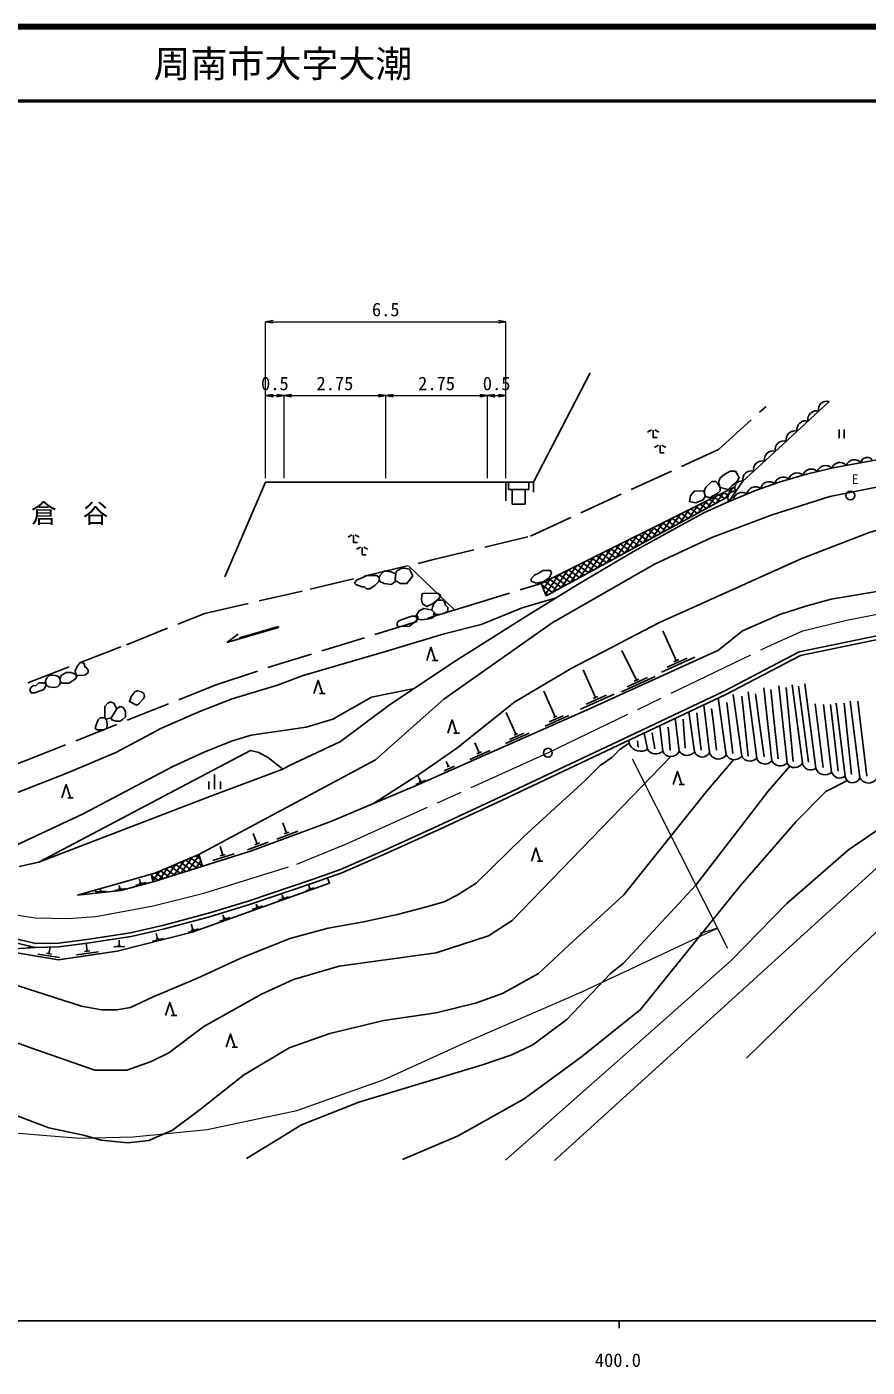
# Model space of a CAD drawing. Units: millimetres at full size, sheet at 1:1000, with parts at other scales. Extents: x 40000 to 680000, y 20000 to 380000.
# Drawn here: x 387870 to 501572, y 198715 to 380000 of the extents above; entities that cross this region are included whole.
import ezdxf
from ezdxf.enums import TextEntityAlignment as Align

# ---------------------------------------------------------------- set-up
doc = ezdxf.new("R2010")
doc.units = ezdxf.units.MM
doc.header["$LTSCALE"] = 1000
doc.linetypes.add('CHAIN', pattern=[18.5, 12, -1.5, 3.5, -1.5])
doc.linetypes.add('DASHED', pattern=[7.5, 6, -1.5])
for name, color, linetype, lineweight in [('M-BGD', 7, 'Continuous', 25), ('M-BMK', 2, 'CHAIN', 13), ('M-BMK-SRVR', 3, 'Continuous', 25), ('M-STR-HTXT', 7, 'Continuous', 13), ('M-TTL', 2, 'Continuous', 140), ('M-TTL-BAND', 7, 'Continuous', 25), ('M-TTL-LINE', 7, 'Continuous', 50)]:
    doc.layers.add(name, color=color, linetype=linetype, lineweight=lineweight)
doc.layers.add('M-BMK-HTXT', color=7, linetype='Continuous')
doc.layers.add('M-TTL-TXT', color=7, linetype='Continuous')
doc.styles.add('ＭＳ ゴシック', font='')
doc.styles.get('ＭＳ ゴシック').set_extended_font_data('MS Gothic')

# ---------------------------------------------------------------- blocks, each defined once
blk = doc.blocks.new('open_arrow')
at = {"color": 0, "linetype": 'Continuous', "lineweight": -2}
blk.add_lwpolyline([(7.5, 1.25), (0, 0), (7.5, -1.25)], dxfattribs=at)

msp = doc.modelspace()

# ---------------------------------------------------------------- hatches: boundary and pattern name
at = {"layer": 'M-BGD'}
msp.add_hatch(color=256, dxfattribs=at).paths.add_polyline_path([(416656, 297379), (419676, 298256), (421903, 298903), (421945, 298759), (419800, 298136)])

# ---------------------------------------------------------------- linework, layer by layer
for p, q in [((492657, 325828), (496429, 329301)), ((471861, 325187), (472386, 325490)), ((473361, 325187), (472836, 325490)), ((497770, 325544), (497770, 324370)), ((498470, 325544), (498470, 324370)), ((472813, 323113), (473338, 323416)), ((474313, 323113), (473788, 323416)), ((452662, 318433), (452662, 315879)), ((453037, 318433), (453037, 317433)), ((453037, 317433), (455787, 317433)), ((453537, 317433), (453537, 315433)), ((455287, 317433), (455287, 315433)), ((455787, 318433), (455787, 317433)), ((456412, 318433), (456412, 317083)), ((457454, 304728), (483656, 317772)), ((483335, 317613), (482380, 316249)), ((483180, 317077), (482798, 317345)), ((483664, 317501), (483434, 317662)), ((458141, 303031), (482720, 316434)), ((479822, 315863), (478677, 314229)), ((479820, 314852), (478976, 315443)), ((480432, 315186), (479613, 315760)), ((480993, 316446), (479912, 314902)), ((481045, 315520), (480250, 316077)), ((481657, 315854), (480887, 316394)), ((482164, 317030), (481146, 315575)), ((482270, 316188), (481524, 316711)), ((482766, 316604), (482161, 317028)), ((453537, 315433), (455287, 315433)), ((476308, 314114), (474975, 312210)), ((476757, 313182), (475792, 313857)), ((477479, 314697), (476209, 312883)), ((477369, 313516), (476429, 314174)), ((477982, 313850), (477066, 314491)), ((478650, 315280), (477443, 313556)), ((478594, 314184), (477703, 314809)), ((479207, 314518), (478339, 315126)), ((472794, 312365), (471272, 310191)), ((473081, 311178), (471971, 311955)), ((473965, 312948), (472506, 310864)), ((473694, 311512), (472608, 312272)), ((474306, 311846), (473245, 312589)), ((475137, 313531), (473740, 311537)), ((474919, 312180), (473881, 312906)), ((475531, 312514), (474518, 313223)), ((476144, 312848), (475155, 313540)), ((431328, 310988), (431853, 311291)), ((432828, 310988), (432303, 311291)), ((468109, 310033), (466335, 307499)), ((469280, 310616), (467569, 308172)), ((469405, 309173), (468150, 310053)), ((470018, 309508), (468786, 310370)), ((470451, 311199), (468804, 308845)), ((470631, 309842), (469423, 310687)), ((471623, 311782), (470038, 309518)), ((471243, 310176), (470060, 311004)), ((471856, 310510), (470697, 311321)), ((472468, 310844), (471334, 311638)), ((432494, 309340), (433019, 309643)), ((433994, 309340), (433469, 309643)), ((464595, 308283), (462632, 305480)), ((465766, 308867), (463867, 306153)), ((466342, 307503), (464965, 308468)), ((466938, 309450), (465101, 306826)), ((466955, 307837), (465602, 308785)), ((467568, 308171), (466239, 309102)), ((468180, 308505), (466876, 309419)), ((468793, 308839), (467513, 309736)), ((445756, 301126), (439503, 307119)), ((461081, 306534), (458930, 303461)), ((462253, 307117), (460164, 304134)), ((462667, 305499), (461144, 306565)), ((463424, 307700), (461398, 304807)), ((463280, 305833), (461781, 306882)), ((463892, 306167), (462418, 307199)), ((464505, 306501), (463055, 307517)), ((465117, 306835), (463691, 307834)), ((465730, 307169), (464328, 308151)), ((457454, 304728), (458141, 303031)), ((457568, 304785), (457481, 304662)), ((458739, 305368), (457761, 303971)), ((459604, 303829), (457960, 304980)), ((459910, 305951), (458040, 303280)), ((460217, 304163), (458597, 305297)), ((460829, 304497), (459233, 305614)), ((461442, 304831), (459870, 305931)), ((462054, 305165), (460507, 306248)), ((458991, 303495), (457543, 304509)), ((458379, 303161), (457974, 303444)), ((421945, 298759), (414955, 296730)), ((414955, 296730), (416463, 297836)), ((421903, 298903), (416656, 297379)), ((421945, 298759), (421903, 298903)), ((475747, 294276), (473904, 298327)), ((470353, 291631), (468376, 295656)), ((442759, 294302), (443511, 294302)), ((473720, 292694), (478271, 294765)), ((474506, 293381), (477236, 294624)), ((475428, 294131), (476065, 294420)), ((464818, 289280), (463152, 293046)), ((468326, 290050), (472877, 292120)), ((469112, 290737), (471843, 291979)), ((459362, 286681), (457831, 290142)), ((470034, 291487), (470672, 291776)), ((488649, 280712), (487573, 290614)), ((490727, 280387), (489625, 290881)), ((492804, 280462), (491427, 291014)), ((494630, 279715), (493149, 291151)), ((427489, 289818), (428242, 289818)), ((462775, 287720), (467347, 289743)), ((463568, 288399), (466311, 289612)), ((464498, 289138), (465138, 289422)), ((480235, 281848), (479455, 288301)), ((482477, 281554), (481407, 289227)), ((484594, 281360), (483440, 289688)), ((486622, 281063), (485446, 290039)), ((496764, 279213), (495639, 288359)), ((498587, 278666), (497378, 288502)), ((500576, 278415), (499267, 288779)), ((454016, 284316), (452723, 287240)), ((458005, 285424), (461205, 286840)), ((458523, 285982), (460444, 286831)), ((459138, 286582), (459586, 286780)), ((476121, 282014), (475612, 286478)), ((478209, 281923), (477438, 287344)), ((473902, 282032), (473496, 285474)), ((476964, 282458), (476770, 284979)), ((479099, 282156), (478711, 285475)), ((481190, 282178), (480759, 285734)), ((483411, 281725), (482893, 285971)), ((485485, 281337), (484968, 286078)), ((487641, 281251), (486973, 286035)), ((489517, 280992), (488956, 286380)), ((491568, 280647), (491029, 286337)), ((493616, 280561), (492905, 286078)), ((495621, 279807), (494845, 285927)), ((445642, 284480), (446394, 284480)), ((449076, 281803), (448469, 283175)), ((452658, 283059), (455859, 284475)), ((453177, 283617), (455098, 284466)), ((453792, 284217), (454240, 284415)), ((469468, 282831), (469321, 283496)), ((470563, 282584), (470482, 283421)), ((471834, 282285), (471398, 284478)), ((472830, 282328), (472628, 283596)), ((474916, 282113), (474765, 283880)), ((497630, 279332), (497048, 284505)), ((499441, 278858), (498902, 284095)), ((501511, 278664), (500842, 284268)), ((447825, 280922), (450569, 282135)), ((448756, 281661), (449396, 281944)), ((444355, 279387), (445727, 279993)), ((444920, 279964), (444616, 280650)), ((444760, 279894), (445080, 280035)), ((412477, 276890), (412477, 277935)), ((413277, 276890), (413277, 278883)), ((414077, 276890), (414077, 277935)), ((440498, 277517), (441870, 278123)), ((441123, 277957), (440820, 278643)), ((440963, 277886), (441283, 278028)), ((476121, 277520), (476874, 277520)), ((393404, 275727), (394157, 275727)), ((423009, 270953), (422489, 272359)), ((419032, 269501), (418512, 270908)), ((421706, 270151), (424520, 271191)), ((422681, 270831), (423337, 271074)), ((414387, 267963), (414012, 269149)), ((417729, 268699), (420543, 269740)), ((418704, 269379), (419360, 269622)), ((408019, 266711), (406770, 264929)), ((409101, 267167), (407750, 265238)), ((409377, 265752), (408011, 266708)), ((410128, 265989), (408691, 266995)), ((410183, 267623), (408730, 265547)), ((410879, 266226), (409372, 267281)), ((411186, 267966), (409709, 265857)), ((411630, 266463), (410052, 267568)), ((411424, 267215), (410689, 266166)), ((411361, 267415), (410733, 267854)), ((411164, 268036), (411658, 266472)), ((413047, 267225), (415907, 268128)), ((414053, 267858), (414720, 268068)), ((456947, 267161), (457699, 267161)), ((403251, 264197), (403111, 264720)), ((404980, 264363), (404694, 265377)), ((404821, 265413), (404724, 265274)), ((405622, 264566), (404751, 265176)), ((405854, 265799), (404942, 264497)), ((406373, 264803), (405290, 265562)), ((406936, 266255), (405791, 264619)), ((407124, 265040), (405970, 265848)), ((407875, 265277), (406650, 266135)), ((408626, 265515), (407331, 266421)), ((397097, 262986), (398592, 263115)), ((397845, 263050), (397819, 263349)), ((399737, 263209), (401216, 263459)), ((400279, 263452), (400624, 263511)), ((400451, 263482), (400389, 263851)), ((402566, 263858), (404014, 264247)), ((403082, 264152), (403420, 264243)), ((425623, 263154), (426754, 263557)), ((426148, 263469), (426007, 263864)), ((426016, 263422), (426280, 263516)), ((418374, 260602), (419787, 261105)), ((418865, 260936), (419195, 261054)), ((419030, 260995), (418904, 261348)), ((421868, 261847), (423281, 262351)), ((422359, 262182), (422689, 262299)), ((422524, 262240), (422398, 262594)), ((413927, 259016), (415340, 259520)), ((414583, 259409), (414405, 259908)), ((414418, 259350), (414748, 259468)), ((409680, 257519), (411098, 258007)), ((410340, 257905), (410096, 258614)), ((410175, 257848), (410506, 257962)), ((388471, 255625), (388047, 255427)), ((388434, 255454), (388340, 255656)), ((396042, 254994), (395891, 256028)), ((400207, 255716), (400556, 255726)), ((400382, 255721), (400362, 256471)), ((404856, 256337), (406310, 256704)), ((405547, 256666), (405363, 257393)), ((405377, 256623), (405716, 256709)), ((389340, 254586), (392301, 254104)), ((390523, 254697), (391214, 254585)), ((390869, 254641), (391014, 255532)), ((394602, 254480), (397570, 254914)), ((395696, 254943), (396389, 255045)), ((399636, 255551), (401135, 255591)), ((407414, 246260), (408167, 246260)), ((415636, 241990), (416389, 241990))]:
    msp.add_line(p, q, dxfattribs=at)
at = {"layer": 'M-BGD', "linetype": 'DASHED'}
for p, q in [((488956, 286380), (488540, 290381)), ((491029, 286337), (490620, 290661)), ((492905, 286078), (492290, 290845)), ((482893, 285971), (482569, 288632)), ((484968, 286078), (484599, 289457)), ((486973, 286035), (486447, 289795)), ((494845, 285927), (494525, 288453)), ((497048, 284505), (496615, 288354)), ((498902, 284095), (498447, 288520)), ((500842, 284268), (500305, 288777)), ((478711, 285475), (478506, 287228)), ((480759, 285734), (480510, 287787)), ((474765, 283880), (474648, 285257)), ((476770, 284979), (476664, 286362)), ((472628, 283596), (472481, 284513))]:
    msp.add_line(p, q, dxfattribs=at)
at = {"layer": 'M-BGD'}
for points in [[(414644, 305589), (420182, 318433), (422682, 318433), (436432, 318433), (450182, 318433), (452682, 318433), (456412, 318433), (464107, 333179)], [(472611, 325432), (472611, 324450), (473136, 324450)], [(482352, 315569), (486469, 317299), (489666, 318429), (493339, 319493), (496971, 320352), (501865, 321250), (506326, 322023), (515056, 323592), (519648, 324314), (522592, 324516), (536528, 324974)], [(482866, 315785), (484748, 318530), (488378, 321886), (492657, 325828)], [(473563, 323359), (473563, 322376), (474088, 322376)], [(394717, 262567), (405171, 265512), (411164, 268036), (435065, 280849), (444271, 289080), (458959, 299398), (472780, 307331), (480559, 310928), (488702, 313993), (496522, 316478), (507335, 318617), (512901, 319489), (519226, 320087), (536009, 320108), (541873, 319928), (549061, 318923), (563214, 315385)], [(386828, 266429), (389503, 267029), (412639, 275880), (422494, 279610), (423317, 280043), (430329, 283333), (437060, 288384), (445965, 294274), (455408, 300242), (462342, 304508), (469956, 309032), (476483, 312623), (479474, 314251), (482352, 315569)], [(561027, 311522), (552524, 314224), (547276, 315409), (541993, 316096), (536438, 316550), (528480, 316550), (523549, 316189), (519158, 315413), (513994, 314647), (509446, 313651), (501957, 311635), (492744, 308076), (473463, 299452), (461542, 293220), (453901, 288685), (446057, 282429), (441203, 279047), (434775, 274953)], [(432078, 311234), (432078, 310251), (432603, 310251)], [(433244, 309586), (433244, 308603), (433769, 308603)], [(394717, 262567), (400612, 263200), (404980, 264363), (418262, 268557), (428992, 272526), (440558, 277379), (463614, 287577), (481471, 295700), (484722, 298299), (489770, 300502), (493268, 301628), (496712, 302582), (503145, 303674), (517428, 305423), (521678, 305989), (524364, 306024), (527757, 305878), (530328, 305539), (533738, 304947), (536965, 304182), (541602, 302539), (545047, 300932), (552793, 296973)], [(459511, 302766), (454886, 301424), (449323, 299177), (444321, 297885), (436396, 295531), (425270, 292254), (421801, 290966), (415661, 289105), (411350, 287424), (406074, 285158), (399916, 281846), (393525, 279158), (382327, 274772), (374714, 273541)], [(264058, 280054), (266896, 280230), (272004, 280171), (276659, 279836), (293965, 277808), (300203, 276819), (306078, 275465), (345621, 266122), (389079, 255997), (392153, 256052), (395985, 256544), (401882, 257466), (406396, 258493), (412435, 260123), (417829, 261759), (426635, 264720), (430295, 266047), (436379, 268699), (443546, 271917), (451977, 275872), (470209, 284468), (482214, 290163), (492388, 295449), (504656, 297981)], [(264104, 279556), (266908, 279730), (271984, 279672), (276612, 279338), (293897, 277312), (300108, 276328), (305964, 274978), (345507, 265636), (389026, 255496), (392189, 255553), (396055, 256049), (401976, 256975), (406516, 258008), (412573, 259643), (417981, 261283), (426800, 264247), (430481, 265582), (436582, 268242), (443755, 271462), (452190, 275420), (470423, 284016), (482436, 289715), (492557, 294973), (504730, 297485)], [(441972, 294302), (442554, 296084), (443136, 294302)], [(440271, 290508), (434522, 289321), (429260, 286358), (425686, 285263), (418212, 284178), (415573, 283402), (411885, 281877), (407607, 279958), (395512, 273551), (384087, 268254), (377708, 267343), (371640, 267299)], [(401943, 289341), (402465, 290056), (402816, 290207), (403278, 290110), (403688, 289817), (403786, 289427), (403663, 289094), (402979, 288401), (402734, 288268), (401742, 288763), (401835, 288971), (401977, 289388)], [(426702, 289818), (427284, 291600), (427867, 289818)], [(444855, 284480), (445437, 286262), (446019, 284480)], [(469395, 283164), (468097, 282268), (467041, 281193), (465432, 280076), (463435, 278056), (455119, 270503), (448667, 264170), (446080, 262534), (444359, 261632), (441946, 260958), (438046, 259947), (433411, 258939), (428642, 258084), (423441, 256694), (416828, 254038), (410960, 251332), (404866, 248771), (401907, 247377), (400042, 247030), (397988, 247030), (395270, 247535), (386708, 250296), (383267, 251460)], [(475016, 281308), (453528, 259135), (450315, 257041), (443269, 254741), (430139, 252934), (423956, 251129), (419616, 249175), (411842, 244811), (407070, 241222), (404717, 240079), (401390, 238889), (397068, 238889), (388263, 241950), (381572, 244393)], [(389503, 267029), (408793, 277224), (418153, 282121), (419273, 281873), (420593, 281133), (422494, 279610)], [(530156, 281521), (525915, 281412), (520348, 280473), (514848, 278395), (508745, 275310), (499020, 268672), (490704, 261430), (483112, 253678), (471215, 243133), (452629, 226695)], [(483482, 280872), (479812, 276597), (468648, 262588), (461175, 255733), (457106, 251957), (452236, 249243), (448570, 247959), (443239, 246624), (436158, 245620), (428855, 243831), (423389, 241897), (417188, 238208), (411306, 233566), (407591, 230789), (404402, 229364), (401532, 229076), (397910, 229398), (395545, 230083), (390858, 231099), (376784, 236399), (375883, 236673)], [(491124, 279983), (488159, 276614), (478375, 263898), (468594, 253340), (466800, 251907), (460919, 245718), (456343, 242320), (453481, 240951), (449517, 239615), (432804, 234561), (425025, 231512), (421887, 229551), (417572, 226944)], [(475334, 277520), (475917, 279303), (476499, 277520)], [(392617, 275727), (393199, 277509), (393782, 275727)], [(498888, 278049), (495979, 276580), (491976, 272511), (484428, 263849), (470880, 247109), (462901, 240691), (455143, 235028), (446229, 229984), (438704, 226794)], [(539867, 274137), (538446, 274735), (532723, 276232), (530625, 276433), (529649, 276433), (526306, 276324), (522458, 275438), (518083, 274109), (510788, 271477), (504444, 267617), (502803, 266179), (459269, 226648)], [(456160, 267161), (456742, 268943), (457324, 267161)], [(536352, 267926), (533169, 268834), (525266, 269801), (521483, 269582), (517812, 268888), (515160, 267869), (512304, 266196), (509857, 264238), (499484, 254428), (485220, 240496)], [(341364, 266615), (344977, 264512), (384029, 255146), (389026, 255496)], [(384029, 255146), (392172, 253821), (400087, 254979), (410227, 257538), (428825, 264168), (428564, 264887)], [(406627, 246260), (407209, 248042), (407792, 246260)], [(414849, 241990), (415432, 243772), (416014, 241990)]]:
    msp.add_lwpolyline(points, dxfattribs=at)
at = {"layer": 'M-BGD', "linetype": 'DASHED'}
for points in [[(310304, 308699), (319730, 303049), (325053, 300042), (328409, 298646), (338136, 295665), (356040, 290702), (365121, 288314), (381012, 288567), (401346, 296434), (411975, 300669), (426228, 303935), (442531, 307845), (456026, 311119), (481439, 322838), (487894, 328658)], [(377488, 276941), (387525, 280658), (413369, 290961), (420637, 293375), (447459, 301652), (457454, 304728)]]:
    msp.add_lwpolyline(points, dxfattribs=at)
at = {"layer": 'M-BGD'}
for points in [[(482262, 319451), (483037, 319896), (483740, 319896), (484257, 319049), (483926, 318438), (483238, 317902), (482758, 317431), (481661, 317693), (481473, 318375), (481691, 319010)], [(479559, 317397), (479806, 317778), (480529, 318490), (481101, 318490), (481313, 318259), (481661, 317693), (481661, 317223), (481325, 316892), (480787, 316618), (480277, 316276), (479756, 316472), (479554, 316847)], [(478194, 317221), (479460, 317214), (479647, 316480), (479369, 316025), (478386, 315640), (477533, 315779), (477654, 316586)], [(435728, 305877), (436215, 306420), (437165, 306290), (437814, 305998), (437692, 305447), (437692, 304920), (437165, 304579), (436207, 304725), (435647, 304968), (435556, 305517)], [(438944, 306771), (439654, 306626), (440085, 305763), (439303, 304697), (438380, 304697), (437692, 305150), (437814, 305998), (437893, 306360), (438498, 306735)], [(457144, 306118), (457709, 306463), (458702, 306463), (458871, 306114), (458525, 305455), (457819, 304957), (456764, 304771), (456126, 305042), (456095, 305332), (456578, 305842)], [(434300, 303984), (433846, 303984), (433551, 304236), (433236, 304236), (432396, 304551), (432213, 304774), (432541, 305207), (433039, 305364), (433797, 305750), (434543, 305801), (435233, 305801), (435556, 305517), (435556, 305008), (435008, 304492)], [(441473, 303345), (442977, 303382), (443625, 303336), (443821, 303128), (443643, 302676), (442739, 301951), (441988, 301595), (441389, 301955), (441254, 302566), (441334, 303177)], [(440941, 301000), (441580, 301328), (442591, 301157), (442965, 300808), (442843, 300067), (442294, 299926), (441277, 299804), (440654, 299942), (440514, 300279)], [(442766, 301497), (442919, 301954), (443348, 302439), (444124, 302439), (444366, 302183), (444498, 301788), (444844, 301476), (444844, 300957), (444362, 300696), (443749, 300507), (443154, 300507), (442965, 300808), (442648, 301104)], [(438363, 299732), (439958, 300279), (440781, 300279), (440781, 299842), (439896, 299157), (439591, 298871), (437996, 298952), (437996, 299420)], [(395080, 294010), (395589, 293934), (395748, 293398), (395924, 293339), (396150, 292987), (396150, 292677), (395807, 292367), (395388, 292275), (394537, 292309), (394407, 292903), (394667, 293473)], [(390580, 291933), (390869, 292241), (391238, 292326), (391771, 292255), (392172, 292146), (392342, 291816), (392437, 291363), (392314, 290985), (392015, 290742), (391522, 290641), (390845, 290713), (390560, 290897), (390498, 290980), (390412, 291556)], [(393207, 292649), (393880, 292657), (394425, 292463), (394649, 292156), (394395, 291775), (393557, 291221), (392684, 291221), (392437, 291363), (392342, 291816), (392505, 292246)], [(389030, 290870), (389515, 291285), (390304, 291285), (390498, 290980), (390152, 290371), (388961, 289928), (388448, 289928), (388288, 290316), (388448, 290676), (388767, 290911)], [(398851, 288507), (399183, 288685), (399633, 288543), (400063, 287746), (399281, 286549), (398577, 286357), (398415, 286556), (398415, 288081)], [(397267, 285587), (397541, 286260), (397800, 286556), (398415, 286556), (398644, 286275), (398733, 285742), (398700, 285113), (398186, 284908), (397393, 284908), (397119, 285098)], [(400063, 287746), (400499, 288054), (400924, 287950), (401139, 287583), (401226, 287304), (401226, 286687), (400755, 286257), (400458, 286076), (399899, 286076), (399381, 286268), (399281, 286549)]]:
    msp.add_lwpolyline(points, close=True, dxfattribs=at)
msp.add_circle((499288, 316607), 600, dxfattribs=at)
for centre, radius, start, end in [((496069, 328298), 1066, 70.27527, 195.02028), ((493231, 325556), 1160, 73.13296, 192.16258), ((494702, 326911), 1160, 73.13296, 192.16258), ((491760, 324201), 1160, 73.13296, 192.16259), ((490289, 322846), 1160, 73.13279, 192.16241), ((487350, 320134), 1160, 73.23755, 192.26717), ((488819, 321491), 1160, 73.18251, 192.21213), ((497868, 319913), 1160, 41.16722, 160.19684), ((499832, 320278), 1160, 40.87038, 159.9), ((501580, 320875), 886, 31.00826, 169.44467), ((485882, 318777), 1160, 73.23755, 192.26717), ((490187, 317943), 1165, 47.8315, 166.62523), ((492093, 318519), 1160, 46.64118, 165.6708), ((494002, 319033), 1160, 44.45775, 163.48738), ((495939, 319503), 1160, 43.79491, 162.82453), ((484541, 317663), 891, 76.57603, 214.55312), ((486453, 316624), 1167, 52.22333, 170.90285), ((488307, 317324), 1160, 49.95155, 168.98117), ((483600, 316291), 891, 76.57603, 214.55312), ((484608, 315878), 1160, 53.27636, 172.30598), ((470920, 283720), 1702, 211.50251, 302.50786), ((472968, 282968), 1323, 211.10173, 314.94617), ((475016, 282525), 1218, 203.91064, 335.15864), ((477200, 282782), 1325, 215.43629, 319.60139), ((479239, 282350), 1115, 202.50477, 333.23821), ((481421, 282194), 1235, 196.27339, 328.8105), ((483597, 282122), 1255, 206.87214, 322.63169), ((485720, 281974), 1282, 208.60792, 314.70916), ((487735, 281463), 1183, 199.81008, 320.59635), ((489818, 281379), 1345, 209.69931, 312.51421), ((491745, 280990), 1183, 210.61328, 333.52276), ((493937, 280627), 1145, 188.2719, 307.21079), ((495850, 280114), 1284, 198.1335, 315.41012), ((497844, 279501), 1118, 194.93112, 311.66418), ((499612, 278784), 1032, 186.55617, 339.0291), ((501752, 279064), 1344, 208.89554, 326.07556)]:
    msp.add_arc(centre, radius, start, end, dxfattribs=at)
at = {"layer": 'M-BMK'}
msp.add_lwpolyline([(264449, 282712), (273376, 282935), (282177, 282748), (288822, 282030), (296562, 280692), (351450, 268000), (363265, 265278), (384721, 260158), (388955, 259502), (393452, 259418), (397215, 259650), (404976, 261113), (411820, 262810), (424414, 266766), (431138, 269497), (458369, 281815), (488538, 296370), (492847, 298310), (498574, 299722), (503369, 300659)], dxfattribs=at)
at = {"layer": 'M-BMK-SRVR'}
msp.add_circle((458369, 281815), 600, dxfattribs=at)
at = {"layer": 'M-STR-HTXT'}
for p, q in [((420182, 318933), (420182, 340114)), ((420182, 340113), (452682, 340113)), ((452682, 318933), (452682, 340114)), ((420182, 330113), (422682, 330113)), ((422682, 318933), (422682, 330114)), ((422682, 330113), (436432, 330113)), ((436432, 318933), (436432, 330114)), ((436432, 330113), (450182, 330113)), ((450182, 318933), (450182, 330114)), ((450182, 330113), (452682, 330113)), ((469761, 280991), (482656, 255402)), ((481311, 258071), (478965, 257349))]:
    msp.add_line(p, q, dxfattribs=at)
msp.add_lwpolyline([(212734, 240153), (226427, 242789), (241112, 246085), (264477, 251027), (269132, 251513), (276822, 251961), (284083, 251909), (292834, 250986), (303201, 248712), (313887, 246305), (380086, 231494), (385633, 230468), (395017, 229711), (402283, 229863), (412273, 230867), (424407, 233442), (436202, 237644), (447387, 242727), (462970, 249481), (481311, 258071)], dxfattribs=at)
at = {"layer": 'M-TTL'}
msp.add_line((680000, 380000), (40000, 380000), dxfattribs=at)
at = {"layer": 'M-TTL-BAND'}
for p, q in [((40000, 205000), (579000, 205000)), ((468000, 205000), (468000, 204000))]:
    msp.add_line(p, q, dxfattribs=at)
at = {"layer": 'M-TTL-LINE'}
msp.add_line((40000, 370000), (680000, 370000), dxfattribs=at)

# ---------------------------------------------------------------- block references
at = {"layer": 'M-STR-HTXT', "xscale": 133, "yscale": 133}
for p in [(420182, 340113), (420182, 330113), (422682, 330113), (436432, 330113), (450182, 330113)]:
    msp.add_blockref('open_arrow', p, dxfattribs=at)
at = {"layer": 'M-STR-HTXT', "xscale": 133, "yscale": 133, "rotation": 180}
for p in [(452682, 340113), (422682, 330113), (436432, 330113), (450182, 330113), (452682, 330113)]:
    msp.add_blockref('open_arrow', p, dxfattribs=at)

# ---------------------------------------------------------------- texts
at = {"layer": 'M-BGD', "style": 'ＭＳ ゴシック'}
msp.add_text('E', height=1320, dxfattribs=at).set_placement((499924, 318831), align=Align.MIDDLE_CENTER)
at = {"layer": 'M-BMK-HTXT', "style": 'ＭＳ ゴシック'}
msp.add_text('字\u3000倉\u3000谷', height=2566, dxfattribs=at).set_placement((390176, 314197), align=Align.MIDDLE_CENTER)
at = {"layer": 'M-STR-HTXT', "style": 'ＭＳ ゴシック'}
for s, p in [('6.5', (436432, 340300)), ('0.5', (421432, 330300)), ('2.75', (429557, 330300)), ('2.75', (443307, 330300)), ('0.5', (451432, 330300))]:
    msp.add_text(s, height=1833, dxfattribs=at).set_placement(p, align=Align.BOTTOM_CENTER)
at = {"layer": 'M-TTL-BAND', "style": 'ＭＳ ゴシック'}
msp.add_text('400.0', height=1833, dxfattribs=at).set_placement((467844, 198195), align=Align.BOTTOM_CENTER)
at = {"layer": 'M-TTL-TXT', "style": 'ＭＳ ゴシック'}
msp.add_text('周南市大字大潮', height=3666, dxfattribs=at).set_placement((405024, 375000), align=Align.MIDDLE_LEFT)

doc.saveas('drawing.dxf')
